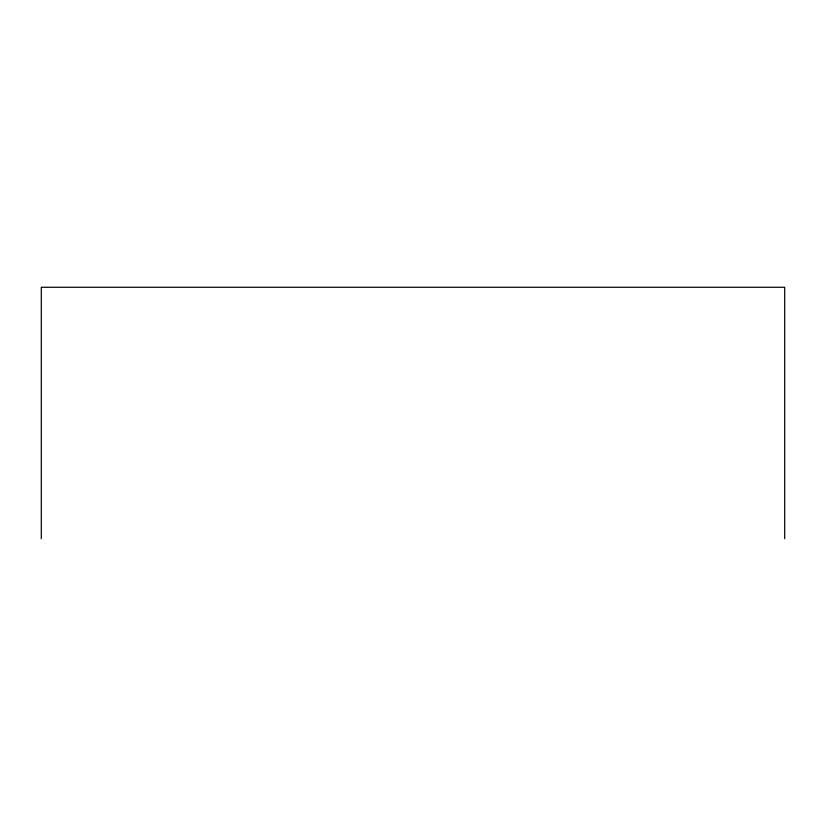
<?xml version="1.0" encoding="UTF-8"?>
<svg xmlns="http://www.w3.org/2000/svg" width="826" height="826" viewBox="0 0 826 826"><rect width="100%" height="100%" fill="white"/><g stroke="black" fill="none" stroke-linecap="round" stroke-linejoin="round"><path stroke-width="1.24" d="M784.7 538.728L784.7 287.272L41.3 287.272L41.3 538.728"/></g></svg>
